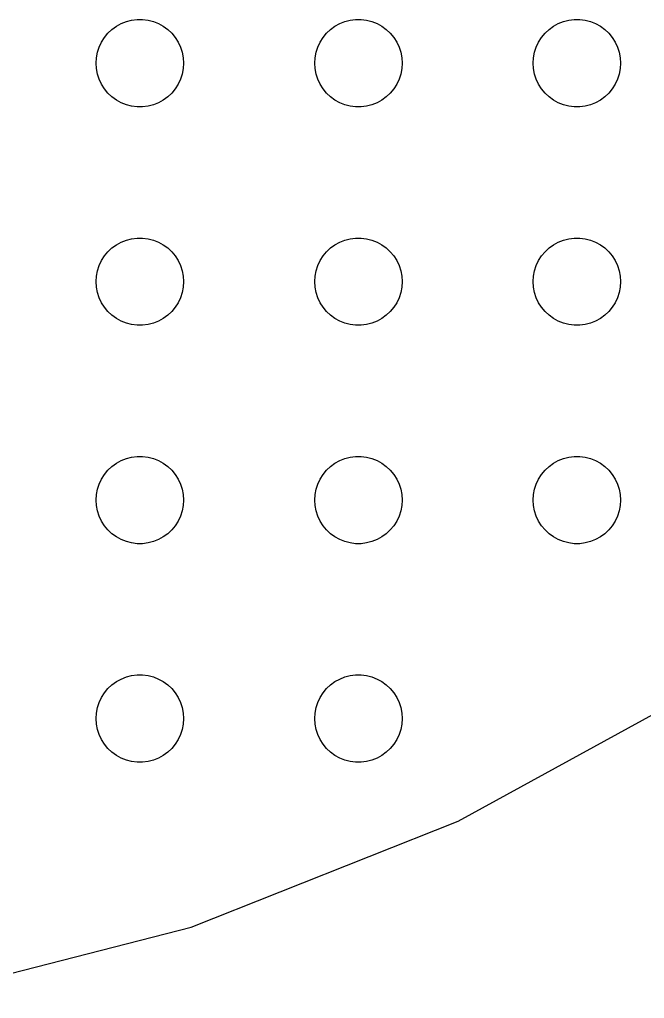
# Model space of a CAD drawing. Header units: metres. Extents: x -157 to 157, y -157 to 157.
# Drawn here: x 36.7 to 79.6, y -154.2 to -87 of the extents above; entities that cross this region are included whole.
import ezdxf

# ---------------------------------------------------------------- set-up
doc = ezdxf.new("R2010")
doc.units = ezdxf.units.M

msp = doc.modelspace()

# ---------------------------------------------------------------- linework, layer by layer
for p, q in [((43.3925, -87.467), (43.7227, -87.2855)), ((43.7227, -87.2855), (44.0729, -87.1468)), ((44.0729, -87.1468), (44.4379, -87.0531)), ((44.4379, -87.0531), (44.8116, -87.0059)), ((44.8116, -87.0059), (45.1884, -87.0059)), ((45.1884, -87.0059), (45.5621, -87.0531)), ((45.5621, -87.0531), (45.927, -87.1468)), ((45.927, -87.1468), (46.2773, -87.2855)), ((46.2773, -87.2855), (46.6075, -87.467)), ((58.3925, -87.467), (58.7227, -87.2855)), ((58.7227, -87.2855), (59.0729, -87.1468)), ((59.0729, -87.1468), (59.4379, -87.0531)), ((59.4379, -87.0531), (59.8116, -87.0059)), ((59.8116, -87.0059), (60.1884, -87.0059)), ((60.1884, -87.0059), (60.5621, -87.0531)), ((60.5621, -87.0531), (60.927, -87.1468)), ((60.927, -87.1468), (61.2773, -87.2855)), ((61.2773, -87.2855), (61.6075, -87.467)), ((73.3925, -87.467), (73.7227, -87.2855)), ((73.7227, -87.2855), (74.073, -87.1468)), ((74.073, -87.1468), (74.4379, -87.0531)), ((74.4379, -87.0531), (74.8116, -87.0059)), ((74.8116, -87.0059), (75.1884, -87.0059)), ((75.1884, -87.0059), (75.5621, -87.0531)), ((75.5621, -87.0531), (75.927, -87.1468)), ((75.927, -87.1468), (76.2773, -87.2855)), ((76.2773, -87.2855), (76.6075, -87.467)), ((42.5729, -88.2366), (42.8131, -87.9464)), ((42.8131, -87.9464), (43.0877, -87.6885)), ((43.0877, -87.6885), (43.3925, -87.467)), ((46.6075, -87.467), (46.9123, -87.6885)), ((46.9123, -87.6885), (47.1869, -87.9464)), ((47.1869, -87.9464), (47.427, -88.2366)), ((57.5729, -88.2366), (57.8131, -87.9464)), ((57.8131, -87.9464), (58.0877, -87.6885)), ((58.0877, -87.6885), (58.3925, -87.467)), ((61.6075, -87.467), (61.9123, -87.6885)), ((61.9123, -87.6885), (62.1869, -87.9464)), ((62.1869, -87.9464), (62.427, -88.2366)), ((72.573, -88.2366), (72.8131, -87.9464)), ((72.8131, -87.9464), (73.0877, -87.6885)), ((73.0877, -87.6885), (73.3925, -87.467)), ((76.6075, -87.467), (76.9123, -87.6885)), ((76.9123, -87.6885), (77.1869, -87.9464)), ((77.1869, -87.9464), (77.427, -88.2366)), ((42.2107, -88.8956), (42.3711, -88.5547)), ((42.3711, -88.5547), (42.5729, -88.2366)), ((47.427, -88.2366), (47.6289, -88.5547)), ((47.6289, -88.5547), (47.7893, -88.8956)), ((57.2107, -88.8956), (57.3711, -88.5547)), ((57.3711, -88.5547), (57.5729, -88.2366)), ((62.427, -88.2366), (62.6289, -88.5547)), ((62.6289, -88.5547), (62.7893, -88.8956)), ((72.2107, -88.8956), (72.3711, -88.5547)), ((72.3711, -88.5547), (72.573, -88.2366)), ((77.427, -88.2366), (77.6289, -88.5547)), ((77.6289, -88.5547), (77.7893, -88.8956)), ((42.0237, -89.624), (42.0942, -89.2539)), ((42.0942, -89.2539), (42.2107, -88.8956)), ((47.7893, -88.8956), (47.9057, -89.2539)), ((47.9057, -89.2539), (47.9763, -89.624)), ((57.0237, -89.624), (57.0942, -89.2539)), ((57.0942, -89.2539), (57.2107, -88.8956)), ((62.7893, -88.8956), (62.9057, -89.2539)), ((62.9057, -89.2539), (62.9763, -89.624)), ((72.0237, -89.624), (72.0943, -89.2539)), ((72.0943, -89.2539), (72.2107, -88.8956)), ((77.7893, -88.8956), (77.9057, -89.2539)), ((77.9057, -89.2539), (77.9763, -89.624)), ((42, -90), (42.0237, -89.624)), ((42.0237, -90.376), (42, -90)), ((47.9763, -89.624), (48, -90)), ((48, -90), (47.9763, -90.376)), ((57, -90), (57.0237, -89.624)), ((57.0237, -90.376), (57, -90)), ((62.9763, -89.624), (63, -90)), ((63, -90), (62.9763, -90.376)), ((72, -90), (72.0237, -89.624)), ((72.0237, -90.376), (72, -90)), ((77.9763, -89.624), (78, -90)), ((78, -90), (77.9763, -90.376)), ((42.0942, -90.7461), (42.0237, -90.376)), ((47.9763, -90.376), (47.9057, -90.7461)), ((57.0942, -90.7461), (57.0237, -90.376)), ((62.9763, -90.376), (62.9057, -90.7461)), ((72.0943, -90.7461), (72.0237, -90.376)), ((77.9763, -90.376), (77.9057, -90.7461)), ((42.2107, -91.1044), (42.0942, -90.7461)), ((42.3711, -91.4453), (42.2107, -91.1044)), ((47.7893, -91.1044), (47.6289, -91.4453)), ((47.9057, -90.7461), (47.7893, -91.1044)), ((57.2107, -91.1044), (57.0942, -90.7461)), ((57.3711, -91.4453), (57.2107, -91.1044)), ((62.7893, -91.1044), (62.6289, -91.4453)), ((62.9057, -90.7461), (62.7893, -91.1044)), ((72.2107, -91.1044), (72.0943, -90.7461)), ((72.3711, -91.4453), (72.2107, -91.1044)), ((77.7893, -91.1044), (77.6289, -91.4453)), ((77.9057, -90.7461), (77.7893, -91.1044)), ((42.5729, -91.7634), (42.3711, -91.4453)), ((42.8131, -92.0536), (42.5729, -91.7634)), ((43.0877, -92.3115), (42.8131, -92.0536)), ((47.1869, -92.0536), (46.9123, -92.3115)), ((47.427, -91.7634), (47.1869, -92.0536)), ((47.6289, -91.4453), (47.427, -91.7634)), ((57.5729, -91.7634), (57.3711, -91.4453)), ((57.8131, -92.0536), (57.5729, -91.7634)), ((58.0877, -92.3115), (57.8131, -92.0536)), ((62.1869, -92.0536), (61.9123, -92.3115)), ((62.427, -91.7634), (62.1869, -92.0536)), ((62.6289, -91.4453), (62.427, -91.7634)), ((72.573, -91.7634), (72.3711, -91.4453)), ((72.8131, -92.0536), (72.573, -91.7634)), ((73.0877, -92.3115), (72.8131, -92.0536)), ((77.1869, -92.0536), (76.9123, -92.3115)), ((77.427, -91.7634), (77.1869, -92.0536)), ((77.6289, -91.4453), (77.427, -91.7634)), ((43.3925, -92.533), (43.0877, -92.3115)), ((43.7227, -92.7145), (43.3925, -92.533)), ((44.0729, -92.8532), (43.7227, -92.7145)), ((46.2773, -92.7145), (45.927, -92.8532)), ((46.6075, -92.533), (46.2773, -92.7145)), ((46.9123, -92.3115), (46.6075, -92.533)), ((58.3925, -92.533), (58.0877, -92.3115)), ((58.7227, -92.7145), (58.3925, -92.533)), ((59.0729, -92.8532), (58.7227, -92.7145)), ((61.2773, -92.7145), (60.927, -92.8532)), ((61.6075, -92.533), (61.2773, -92.7145)), ((61.9123, -92.3115), (61.6075, -92.533)), ((73.3925, -92.533), (73.0877, -92.3115)), ((73.7227, -92.7145), (73.3925, -92.533)), ((74.073, -92.8532), (73.7227, -92.7145)), ((76.2773, -92.7145), (75.927, -92.8532)), ((76.6075, -92.533), (76.2773, -92.7145)), ((76.9123, -92.3115), (76.6075, -92.533)), ((44.4379, -92.9469), (44.0729, -92.8532)), ((44.8116, -92.9941), (44.4379, -92.9469)), ((45.1884, -92.9941), (44.8116, -92.9941)), ((45.5621, -92.9469), (45.1884, -92.9941)), ((45.927, -92.8532), (45.5621, -92.9469)), ((59.4379, -92.9469), (59.0729, -92.8532)), ((59.8116, -92.9941), (59.4379, -92.9469)), ((60.1884, -92.9941), (59.8116, -92.9941)), ((60.5621, -92.9469), (60.1884, -92.9941)), ((60.927, -92.8532), (60.5621, -92.9469)), ((74.4379, -92.9469), (74.073, -92.8532)), ((74.8116, -92.9941), (74.4379, -92.9469)), ((75.1884, -92.9941), (74.8116, -92.9941)), ((75.5621, -92.9469), (75.1884, -92.9941)), ((75.927, -92.8532), (75.5621, -92.9469)), ((43.7227, -102.286), (44.0729, -102.147)), ((44.0729, -102.147), (44.4379, -102.053)), ((44.4379, -102.053), (44.8116, -102.006)), ((44.8116, -102.006), (45.1884, -102.006)), ((45.1884, -102.006), (45.5621, -102.053)), ((45.5621, -102.053), (45.927, -102.147)), ((45.927, -102.147), (46.2773, -102.286)), ((58.7227, -102.286), (59.0729, -102.147)), ((59.0729, -102.147), (59.4379, -102.053)), ((59.4379, -102.053), (59.8116, -102.006)), ((59.8116, -102.006), (60.1884, -102.006)), ((60.1884, -102.006), (60.5621, -102.053)), ((60.5621, -102.053), (60.927, -102.147)), ((60.927, -102.147), (61.2773, -102.286)), ((73.7227, -102.286), (74.073, -102.147)), ((74.073, -102.147), (74.4379, -102.053)), ((74.4379, -102.053), (74.8116, -102.006)), ((74.8116, -102.006), (75.1884, -102.006)), ((75.1884, -102.006), (75.5621, -102.053)), ((75.5621, -102.053), (75.927, -102.147)), ((75.927, -102.147), (76.2773, -102.286)), ((42.8131, -102.946), (43.0877, -102.688)), ((43.0877, -102.688), (43.3925, -102.467)), ((43.3925, -102.467), (43.7227, -102.286)), ((46.2773, -102.286), (46.6075, -102.467)), ((46.6075, -102.467), (46.9123, -102.688)), ((46.9123, -102.688), (47.1869, -102.946)), ((57.8131, -102.946), (58.0877, -102.688)), ((58.0877, -102.688), (58.3925, -102.467)), ((58.3925, -102.467), (58.7227, -102.286)), ((61.2773, -102.286), (61.6075, -102.467)), ((61.6075, -102.467), (61.9123, -102.688)), ((61.9123, -102.688), (62.1869, -102.946)), ((72.8131, -102.946), (73.0877, -102.688)), ((73.0877, -102.688), (73.3925, -102.467)), ((73.3925, -102.467), (73.7227, -102.286)), ((76.2773, -102.286), (76.6075, -102.467)), ((76.6075, -102.467), (76.9123, -102.688)), ((76.9123, -102.688), (77.1869, -102.946)), ((42.3711, -103.555), (42.5729, -103.237)), ((42.5729, -103.237), (42.8131, -102.946)), ((47.1869, -102.946), (47.427, -103.237)), ((47.427, -103.237), (47.6289, -103.555)), ((57.3711, -103.555), (57.5729, -103.237)), ((57.5729, -103.237), (57.8131, -102.946)), ((62.1869, -102.946), (62.427, -103.237)), ((62.427, -103.237), (62.6289, -103.555)), ((72.3711, -103.555), (72.573, -103.237)), ((72.573, -103.237), (72.8131, -102.946)), ((77.1869, -102.946), (77.427, -103.237)), ((77.427, -103.237), (77.6289, -103.555)), ((42.0942, -104.254), (42.2107, -103.896)), ((42.2107, -103.896), (42.3711, -103.555)), ((47.6289, -103.555), (47.7893, -103.896)), ((47.7893, -103.896), (47.9057, -104.254)), ((57.0942, -104.254), (57.2107, -103.896)), ((57.2107, -103.896), (57.3711, -103.555)), ((62.6289, -103.555), (62.7893, -103.896)), ((62.7893, -103.896), (62.9057, -104.254)), ((72.0943, -104.254), (72.2107, -103.896)), ((72.2107, -103.896), (72.3711, -103.555)), ((77.6289, -103.555), (77.7893, -103.896)), ((77.7893, -103.896), (77.9057, -104.254)), ((42, -105), (42.0237, -104.624)), ((42.0237, -104.624), (42.0942, -104.254)), ((47.9057, -104.254), (47.9763, -104.624)), ((47.9763, -104.624), (48, -105)), ((57, -105), (57.0237, -104.624)), ((57.0237, -104.624), (57.0942, -104.254)), ((62.9057, -104.254), (62.9763, -104.624)), ((62.9763, -104.624), (63, -105)), ((72, -105), (72.0237, -104.624)), ((72.0237, -104.624), (72.0943, -104.254)), ((77.9057, -104.254), (77.9763, -104.624)), ((77.9763, -104.624), (78, -105)), ((42.0237, -105.376), (42, -105)), ((42.0942, -105.746), (42.0237, -105.376)), ((47.9763, -105.376), (47.9057, -105.746)), ((48, -105), (47.9763, -105.376)), ((57.0237, -105.376), (57, -105)), ((57.0942, -105.746), (57.0237, -105.376)), ((62.9763, -105.376), (62.9057, -105.746)), ((63, -105), (62.9763, -105.376)), ((72.0237, -105.376), (72, -105)), ((72.0943, -105.746), (72.0237, -105.376)), ((77.9763, -105.376), (77.9057, -105.746)), ((78, -105), (77.9763, -105.376)), ((42.2107, -106.104), (42.0942, -105.746)), ((42.3711, -106.445), (42.2107, -106.104)), ((47.7893, -106.104), (47.6289, -106.445)), ((47.9057, -105.746), (47.7893, -106.104)), ((57.2107, -106.104), (57.0942, -105.746)), ((57.3711, -106.445), (57.2107, -106.104)), ((62.7893, -106.104), (62.6289, -106.445)), ((62.9057, -105.746), (62.7893, -106.104)), ((72.2107, -106.104), (72.0943, -105.746)), ((72.3711, -106.445), (72.2107, -106.104)), ((77.7893, -106.104), (77.6289, -106.445)), ((77.9057, -105.746), (77.7893, -106.104)), ((42.5729, -106.763), (42.3711, -106.445)), ((42.8131, -107.054), (42.5729, -106.763)), ((47.427, -106.763), (47.1869, -107.054)), ((47.6289, -106.445), (47.427, -106.763)), ((57.5729, -106.763), (57.3711, -106.445)), ((57.8131, -107.054), (57.5729, -106.763)), ((62.427, -106.763), (62.1869, -107.054)), ((62.6289, -106.445), (62.427, -106.763)), ((72.573, -106.763), (72.3711, -106.445)), ((72.8131, -107.054), (72.573, -106.763)), ((77.427, -106.763), (77.1869, -107.054)), ((77.6289, -106.445), (77.427, -106.763)), ((43.0877, -107.312), (42.8131, -107.054)), ((43.3925, -107.533), (43.0877, -107.312)), ((43.7227, -107.714), (43.3925, -107.533)), ((46.6075, -107.533), (46.2773, -107.714)), ((46.9123, -107.312), (46.6075, -107.533)), ((47.1869, -107.054), (46.9123, -107.312)), ((58.0877, -107.312), (57.8131, -107.054)), ((58.3925, -107.533), (58.0877, -107.312)), ((58.7227, -107.714), (58.3925, -107.533)), ((61.6075, -107.533), (61.2773, -107.714)), ((61.9123, -107.312), (61.6075, -107.533)), ((62.1869, -107.054), (61.9123, -107.312)), ((73.0877, -107.312), (72.8131, -107.054)), ((73.3925, -107.533), (73.0877, -107.312)), ((73.7227, -107.714), (73.3925, -107.533)), ((76.6075, -107.533), (76.2773, -107.714)), ((76.9123, -107.312), (76.6075, -107.533)), ((77.1869, -107.054), (76.9123, -107.312)), ((44.0729, -107.853), (43.7227, -107.714)), ((44.4379, -107.947), (44.0729, -107.853)), ((44.8116, -107.994), (44.4379, -107.947)), ((45.1884, -107.994), (44.8116, -107.994)), ((45.5621, -107.947), (45.1884, -107.994)), ((45.927, -107.853), (45.5621, -107.947)), ((46.2773, -107.714), (45.927, -107.853)), ((59.0729, -107.853), (58.7227, -107.714)), ((59.4379, -107.947), (59.0729, -107.853)), ((59.8116, -107.994), (59.4379, -107.947)), ((60.1884, -107.994), (59.8116, -107.994)), ((60.5621, -107.947), (60.1884, -107.994)), ((60.927, -107.853), (60.5621, -107.947)), ((61.2773, -107.714), (60.927, -107.853)), ((74.073, -107.853), (73.7227, -107.714)), ((74.4379, -107.947), (74.073, -107.853)), ((74.8116, -107.994), (74.4379, -107.947)), ((75.1884, -107.994), (74.8116, -107.994)), ((75.5621, -107.947), (75.1884, -107.994)), ((75.927, -107.853), (75.5621, -107.947)), ((76.2773, -107.714), (75.927, -107.853)), ((43.0877, -117.688), (43.3925, -117.467)), ((43.3925, -117.467), (43.7227, -117.286)), ((43.7227, -117.286), (44.0729, -117.147)), ((44.0729, -117.147), (44.4379, -117.053)), ((44.4379, -117.053), (44.8116, -117.006)), ((44.8116, -117.006), (45.1884, -117.006)), ((45.1884, -117.006), (45.5621, -117.053)), ((45.5621, -117.053), (45.927, -117.147)), ((45.927, -117.147), (46.2773, -117.286)), ((46.2773, -117.286), (46.6075, -117.467)), ((46.6075, -117.467), (46.9123, -117.688)), ((58.0877, -117.688), (58.3925, -117.467)), ((58.3925, -117.467), (58.7227, -117.286)), ((58.7227, -117.286), (59.0729, -117.147)), ((59.0729, -117.147), (59.4379, -117.053)), ((59.4379, -117.053), (59.8116, -117.006)), ((59.8116, -117.006), (60.1884, -117.006)), ((60.1884, -117.006), (60.5621, -117.053)), ((60.5621, -117.053), (60.927, -117.147)), ((60.927, -117.147), (61.2773, -117.286)), ((61.2773, -117.286), (61.6075, -117.467)), ((61.6075, -117.467), (61.9123, -117.688)), ((73.0877, -117.688), (73.3925, -117.467)), ((73.3925, -117.467), (73.7227, -117.286)), ((73.7227, -117.286), (74.073, -117.147)), ((74.073, -117.147), (74.4379, -117.053)), ((74.4379, -117.053), (74.8116, -117.006)), ((74.8116, -117.006), (75.1884, -117.006)), ((75.1884, -117.006), (75.5621, -117.053)), ((75.5621, -117.053), (75.927, -117.147)), ((75.927, -117.147), (76.2773, -117.286)), ((76.2773, -117.286), (76.6075, -117.467)), ((76.6075, -117.467), (76.9123, -117.688)), ((42.3711, -118.555), (42.5729, -118.237)), ((42.5729, -118.237), (42.8131, -117.946)), ((42.8131, -117.946), (43.0877, -117.688)), ((46.9123, -117.688), (47.1869, -117.946)), ((47.1869, -117.946), (47.427, -118.237)), ((47.427, -118.237), (47.6289, -118.555)), ((57.3711, -118.555), (57.5729, -118.237)), ((57.5729, -118.237), (57.8131, -117.946)), ((57.8131, -117.946), (58.0877, -117.688)), ((61.9123, -117.688), (62.1869, -117.946)), ((62.1869, -117.946), (62.427, -118.237)), ((62.427, -118.237), (62.6289, -118.555)), ((72.3711, -118.555), (72.573, -118.237)), ((72.573, -118.237), (72.8131, -117.946)), ((72.8131, -117.946), (73.0877, -117.688)), ((76.9123, -117.688), (77.1869, -117.946)), ((77.1869, -117.946), (77.427, -118.237)), ((77.427, -118.237), (77.6289, -118.555)), ((42.0942, -119.254), (42.2107, -118.896)), ((42.2107, -118.896), (42.3711, -118.555)), ((47.6289, -118.555), (47.7893, -118.896)), ((47.7893, -118.896), (47.9057, -119.254)), ((57.0942, -119.254), (57.2107, -118.896)), ((57.2107, -118.896), (57.3711, -118.555)), ((62.6289, -118.555), (62.7893, -118.896)), ((62.7893, -118.896), (62.9057, -119.254)), ((72.0943, -119.254), (72.2107, -118.896)), ((72.2107, -118.896), (72.3711, -118.555)), ((77.6289, -118.555), (77.7893, -118.896)), ((77.7893, -118.896), (77.9057, -119.254)), ((42, -120), (42.0237, -119.624)), ((42.0237, -119.624), (42.0942, -119.254)), ((47.9057, -119.254), (47.9763, -119.624)), ((47.9763, -119.624), (48, -120)), ((57, -120), (57.0237, -119.624)), ((57.0237, -119.624), (57.0942, -119.254)), ((62.9057, -119.254), (62.9763, -119.624)), ((62.9763, -119.624), (63, -120)), ((72, -120), (72.0237, -119.624)), ((72.0237, -119.624), (72.0943, -119.254)), ((77.9057, -119.254), (77.9763, -119.624)), ((77.9763, -119.624), (78, -120)), ((42.0237, -120.376), (42, -120)), ((48, -120), (47.9763, -120.376)), ((57.0237, -120.376), (57, -120)), ((63, -120), (62.9763, -120.376)), ((72.0237, -120.376), (72, -120)), ((78, -120), (77.9763, -120.376)), ((42.0942, -120.746), (42.0237, -120.376)), ((42.2107, -121.104), (42.0942, -120.746)), ((47.9057, -120.746), (47.7893, -121.104)), ((47.9763, -120.376), (47.9057, -120.746)), ((57.0942, -120.746), (57.0237, -120.376)), ((57.2107, -121.104), (57.0942, -120.746)), ((62.9057, -120.746), (62.7893, -121.104)), ((62.9763, -120.376), (62.9057, -120.746)), ((72.0943, -120.746), (72.0237, -120.376)), ((72.2107, -121.104), (72.0943, -120.746)), ((77.9057, -120.746), (77.7893, -121.104)), ((77.9763, -120.376), (77.9057, -120.746)), ((42.3711, -121.445), (42.2107, -121.104)), ((42.5729, -121.763), (42.3711, -121.445)), ((47.6289, -121.445), (47.427, -121.763)), ((47.7893, -121.104), (47.6289, -121.445)), ((57.3711, -121.445), (57.2107, -121.104)), ((57.5729, -121.763), (57.3711, -121.445)), ((62.6289, -121.445), (62.427, -121.763)), ((62.7893, -121.104), (62.6289, -121.445)), ((72.3711, -121.445), (72.2107, -121.104)), ((72.573, -121.763), (72.3711, -121.445)), ((77.6289, -121.445), (77.427, -121.763)), ((77.7893, -121.104), (77.6289, -121.445)), ((42.8131, -122.054), (42.5729, -121.763)), ((43.0877, -122.312), (42.8131, -122.054)), ((43.3925, -122.533), (43.0877, -122.312)), ((46.9123, -122.312), (46.6075, -122.533)), ((47.1869, -122.054), (46.9123, -122.312)), ((47.427, -121.763), (47.1869, -122.054)), ((57.8131, -122.054), (57.5729, -121.763)), ((58.0877, -122.312), (57.8131, -122.054)), ((58.3925, -122.533), (58.0877, -122.312)), ((61.9123, -122.312), (61.6075, -122.533)), ((62.1869, -122.054), (61.9123, -122.312)), ((62.427, -121.763), (62.1869, -122.054)), ((72.8131, -122.054), (72.573, -121.763)), ((73.0877, -122.312), (72.8131, -122.054)), ((73.3925, -122.533), (73.0877, -122.312)), ((76.9123, -122.312), (76.6075, -122.533)), ((77.1869, -122.054), (76.9123, -122.312)), ((77.427, -121.763), (77.1869, -122.054)), ((43.7227, -122.714), (43.3925, -122.533)), ((44.0729, -122.853), (43.7227, -122.714)), ((44.4379, -122.947), (44.0729, -122.853)), ((44.8116, -122.994), (44.4379, -122.947)), ((45.1884, -122.994), (44.8116, -122.994)), ((45.5621, -122.947), (45.1884, -122.994)), ((45.927, -122.853), (45.5621, -122.947)), ((46.2773, -122.714), (45.927, -122.853)), ((46.6075, -122.533), (46.2773, -122.714)), ((58.7227, -122.714), (58.3925, -122.533)), ((59.0729, -122.853), (58.7227, -122.714)), ((59.4379, -122.947), (59.0729, -122.853)), ((59.8116, -122.994), (59.4379, -122.947)), ((60.1884, -122.994), (59.8116, -122.994)), ((60.5621, -122.947), (60.1884, -122.994)), ((60.927, -122.853), (60.5621, -122.947)), ((61.2773, -122.714), (60.927, -122.853)), ((61.6075, -122.533), (61.2773, -122.714)), ((73.7227, -122.714), (73.3925, -122.533)), ((74.073, -122.853), (73.7227, -122.714)), ((74.4379, -122.947), (74.073, -122.853)), ((74.8116, -122.994), (74.4379, -122.947)), ((75.1884, -122.994), (74.8116, -122.994)), ((75.5621, -122.947), (75.1884, -122.994)), ((75.927, -122.853), (75.5621, -122.947)), ((76.2773, -122.714), (75.927, -122.853)), ((76.6075, -122.533), (76.2773, -122.714)), ((43.3925, -132.467), (43.7227, -132.286)), ((43.7227, -132.286), (44.0729, -132.147)), ((44.0729, -132.147), (44.4379, -132.053)), ((44.4379, -132.053), (44.8116, -132.006)), ((44.8116, -132.006), (45.1884, -132.006)), ((45.1884, -132.006), (45.5621, -132.053)), ((45.5621, -132.053), (45.927, -132.147)), ((45.927, -132.147), (46.2773, -132.286)), ((46.2773, -132.286), (46.6075, -132.467)), ((58.3925, -132.467), (58.7227, -132.286)), ((58.7227, -132.286), (59.0729, -132.147)), ((59.0729, -132.147), (59.4379, -132.053)), ((59.4379, -132.053), (59.8116, -132.006)), ((59.8116, -132.006), (60.1884, -132.006)), ((60.1884, -132.006), (60.5621, -132.053)), ((60.5621, -132.053), (60.927, -132.147)), ((60.927, -132.147), (61.2773, -132.286)), ((61.2773, -132.286), (61.6075, -132.467)), ((42.5729, -133.237), (42.8131, -132.946)), ((42.8131, -132.946), (43.0877, -132.688)), ((43.0877, -132.688), (43.3925, -132.467)), ((46.6075, -132.467), (46.9123, -132.688)), ((46.9123, -132.688), (47.1869, -132.946)), ((47.1869, -132.946), (47.427, -133.237)), ((57.5729, -133.237), (57.8131, -132.946)), ((57.8131, -132.946), (58.0877, -132.688)), ((58.0877, -132.688), (58.3925, -132.467)), ((61.6075, -132.467), (61.9123, -132.688)), ((61.9123, -132.688), (62.1869, -132.946)), ((62.1869, -132.946), (62.427, -133.237)), ((66.8474, -142.058), (84.1248, -132.559)), ((42.2107, -133.896), (42.3711, -133.555)), ((42.3711, -133.555), (42.5729, -133.237)), ((47.427, -133.237), (47.6289, -133.555)), ((47.6289, -133.555), (47.7893, -133.896)), ((57.2107, -133.896), (57.3711, -133.555)), ((57.3711, -133.555), (57.5729, -133.237)), ((62.427, -133.237), (62.6289, -133.555)), ((62.6289, -133.555), (62.7893, -133.896)), ((42.0237, -134.624), (42.0942, -134.254)), ((42.0942, -134.254), (42.2107, -133.896)), ((47.7893, -133.896), (47.9057, -134.254)), ((47.9057, -134.254), (47.9763, -134.624)), ((57.0237, -134.624), (57.0942, -134.254)), ((57.0942, -134.254), (57.2107, -133.896)), ((62.7893, -133.896), (62.9057, -134.254)), ((62.9057, -134.254), (62.9763, -134.624)), ((42, -135), (42.0237, -134.624)), ((42.0237, -135.376), (42, -135)), ((47.9763, -134.624), (48, -135)), ((48, -135), (47.9763, -135.376)), ((57, -135), (57.0237, -134.624)), ((57.0237, -135.376), (57, -135)), ((62.9763, -134.624), (63, -135)), ((63, -135), (62.9763, -135.376)), ((42.0942, -135.746), (42.0237, -135.376)), ((42.2107, -136.104), (42.0942, -135.746)), ((47.9057, -135.746), (47.7893, -136.104)), ((47.9763, -135.376), (47.9057, -135.746)), ((57.0942, -135.746), (57.0237, -135.376)), ((57.2107, -136.104), (57.0942, -135.746)), ((62.9057, -135.746), (62.7893, -136.104)), ((62.9763, -135.376), (62.9057, -135.746)), ((42.3711, -136.445), (42.2107, -136.104)), ((47.7893, -136.104), (47.6289, -136.445)), ((57.3711, -136.445), (57.2107, -136.104)), ((62.7893, -136.104), (62.6289, -136.445)), ((42.5729, -136.763), (42.3711, -136.445)), ((42.8131, -137.054), (42.5729, -136.763)), ((43.0877, -137.312), (42.8131, -137.054)), ((47.1869, -137.054), (46.9123, -137.312)), ((47.427, -136.763), (47.1869, -137.054)), ((47.6289, -136.445), (47.427, -136.763)), ((57.5729, -136.763), (57.3711, -136.445)), ((57.8131, -137.054), (57.5729, -136.763)), ((58.0877, -137.312), (57.8131, -137.054)), ((62.1869, -137.054), (61.9123, -137.312)), ((62.427, -136.763), (62.1869, -137.054)), ((62.6289, -136.445), (62.427, -136.763)), ((43.3925, -137.533), (43.0877, -137.312)), ((43.7227, -137.714), (43.3925, -137.533)), ((44.0729, -137.853), (43.7227, -137.714)), ((46.2773, -137.714), (45.927, -137.853)), ((46.6075, -137.533), (46.2773, -137.714)), ((46.9123, -137.312), (46.6075, -137.533)), ((58.3925, -137.533), (58.0877, -137.312)), ((58.7227, -137.714), (58.3925, -137.533)), ((59.0729, -137.853), (58.7227, -137.714)), ((61.2773, -137.714), (60.927, -137.853)), ((61.6075, -137.533), (61.2773, -137.714)), ((61.9123, -137.312), (61.6075, -137.533)), ((44.4379, -137.947), (44.0729, -137.853)), ((44.8116, -137.994), (44.4379, -137.947)), ((45.1884, -137.994), (44.8116, -137.994)), ((45.5621, -137.947), (45.1884, -137.994)), ((45.927, -137.853), (45.5621, -137.947)), ((59.4379, -137.947), (59.0729, -137.853)), ((59.8116, -137.994), (59.4379, -137.947)), ((60.1884, -137.994), (59.8116, -137.994)), ((60.5621, -137.947), (60.1884, -137.994)), ((60.927, -137.853), (60.5621, -137.947)), ((48.5157, -149.316), (66.8474, -142.058)), ((29.4189, -154.219), (48.5157, -149.316))]:
    msp.add_line(p, q)

doc.saveas('drawing.dxf')
